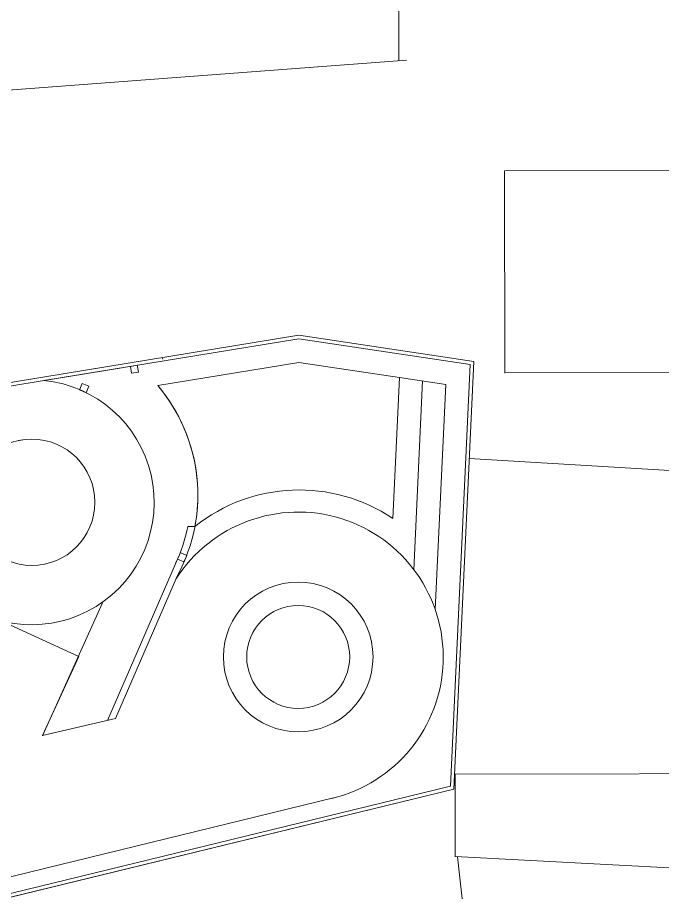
# Model space of a CAD drawing. Header units: metres. Extents: x -48 to 2360, y -1392 to 453.
# Drawn here: x 742.43 to 770.04, y -1013.79 to -976.35 of the extents above; entities that cross this region are included whole.
import ezdxf

# ---------------------------------------------------------------- set-up
doc = ezdxf.new("R2010")
doc.units = ezdxf.units.M
doc.layers.add('JARDINERAS', color=93, linetype='Continuous', lineweight=5, transparency=0.4)
doc.layers.add('TODO', color=210, linetype='Continuous', lineweight=5)

msp = doc.modelspace()

# ---------------------------------------------------------------- linework, layer by layer
at = {"layer": 'JARDINERAS', "ltscale": 0.05, "transparency": 33554687}
for p, q in [((758.778, -991.755), (760.766, -992.052)), ((759.772, -991.903), (759.391, -999.982)), ((760.766, -992.052), (760.312, -1001.68))]:
    msp.add_line(p, q, dxfattribs=at)
msp.add_circle((754.445, -1003.709), 2.203, dxfattribs=at)
at = {"layer": 'TODO', "ltscale": 0.05, "transparency": 33554687}
for p, q in [((754.469, -989.947), (735.247, -993.091)), ((754.469, -989.947), (735.247, -993.091)), ((761.964, -991.068), (754.469, -989.947)), ((761.964, -991.068), (754.469, -989.947)), ((748.617, -990.904), (748.646, -990.971)), ((760.957, -1009.242), (761.807, -991.197)), ((761.101, -1009.361), (761.964, -991.068)), ((761.101, -1009.361), (761.964, -991.068)), ((758.778, -991.755), (758.494, -997.785)), ((749.719, -998.126), (750.025, -998.126)), ((749.196, -999.723), (746.285, -1006.424)), ((746.067, -1001.393), (743.501, -1007.089)), ((702.963, -1023.538), (761.101, -1009.361)), ((704.956, -1022.898), (760.957, -1009.242)), ((704.977, -1023.047), (761.101, -1009.361))]:
    msp.add_line(p, q, dxfattribs=at)
at = {"layer": 'TODO', "ltscale": 7, "transparency": 33554687}
for p, q in [((758.778, -991.755), (758.494, -997.785)), ((749.277, -1000.227), (746.619, -1006.346)), ((745.05, -1003.685), (741.592, -1002.109)), ((743.504, -1007.074), (745.05, -1003.685)), ((743.504, -1007.074), (746.619, -1006.346)), ((704.861, -1022.2), (755.95, -1009.742))]:
    msp.add_line(p, q, dxfattribs=at)
at = {"layer": 'TODO', "transparency": 33554687}
msp.add_line((775.806, -1013.023), (761.167, -1012.252), dxfattribs=at)
at = {"layer": 'TODO', "ltscale": 7, "transparency": 33554687}
msp.add_lwpolyline([(702.871, -1023.561), (691.011, -942.496), (736.519, -937.11), (736.519, -939.363), (735.089, -975.157), (735.247, -993.091), (754.469, -989.947), (761.964, -991.068), (761.101, -1009.361)], close=True, dxfattribs=at)
at = {"layer": 'TODO', "transparency": 33554687, "flags": 128}
for points in [[(758.699, -937.911), (758.755, -978.177)], [(759.087, -978.177), (735.01, -979.995)], [(763.284, -991.575), (763.272, -982.906), (774.471, -982.89)], [(774.483, -991.539), (763.284, -991.555)], [(761.768, -995.225), (777.507, -996.161)], [(761.162, -1008.742), (761.164, -1008.722)], [(761.167, -1012.254), (761.162, -1008.742)], [(761.164, -1008.722), (776.921, -1008.7)], [(762.265, -1021.202), (761.268, -1012.257)]]:
    msp.add_lwpolyline(points, dxfattribs=at)
at = {"layer": 'TODO', "transparency": 33554687}
msp.add_lwpolyline([(746.89, -991.339), (735.098, -993.267, -0.583991), (727.691, -982.951, 0.349148), (725.564, -969.513)], format="xyb", dxfattribs=at)
at = {"layer": 'TODO', "ltscale": 0.05, "transparency": 33554687}
for points in [[(761.807, -991.197), (754.47, -990.099), (743.564, -991.882)], [(758.778, -991.755), (754.477, -991.111), (748.434, -992.099)]]:
    msp.add_lwpolyline(points, dxfattribs=at)
at = {"layer": 'TODO', "ltscale": 7, "transparency": 33554687}
for points in [[(747.558, -991.23), (747.261, -991.278), (747.31, -991.574), (747.606, -991.526), (747.558, -991.23)], [(758.778, -991.755), (754.477, -991.111), (748.434, -992.099)], [(745.204, -992.013), (745.087, -992.289), (745.363, -992.406), (745.48, -992.129), (745.204, -992.013)], [(749.326, -999.416), (749.28, -999.524), (749.557, -999.641), (749.673, -999.365), (749.397, -999.248)]]:
    msp.add_lwpolyline(points, dxfattribs=at)
at = {"layer": 'TODO', "transparency": 33554687}
msp.add_lwpolyline([(742.663, -994.419), (742.465, -994.455)], dxfattribs=at)
msp.add_circle((743.042, -997.094), 2.702, dxfattribs=at)
at = {"layer": 'TODO', "ltscale": 0.05, "transparency": 33554687}
msp.add_circle((754.445, -1003.709), 3.203, dxfattribs=at)
at = {"layer": 'TODO', "transparency": 33554687}
msp.add_arc((743.042, -997.094), 5.238, 159.171, 84.2777, dxfattribs=at)
at = {"layer": 'TODO', "ltscale": 0.05, "transparency": 33554687}
for centre, radius, start, end in [((742.913, -996.78), 7.238, 331.5535, 40.2918), ((754.492, -1003.738), 7.173, 56.0959, 128.5255), ((742.913, -996.78), 6.938, 334.8978, 348.8072)]:
    msp.add_arc(centre, radius, start, end, dxfattribs=at)
at = {"layer": 'TODO', "ltscale": 7, "transparency": 33554687}
for centre, radius, start, end in [((742.913, -996.78), 7.238, 349.2768, 40.2918), ((754.492, -1003.738), 7.173, 56.0959, 128.5255), ((754.445, -1003.719), 6.209, 283.389, 147.4765)]:
    msp.add_arc(centre, radius, start, end, dxfattribs=at)
at = {"layer": 'TODO', "transparency": 33554687}
msp.add_point((749.22, -999.66), dxfattribs=at)

doc.saveas('drawing.dxf')
